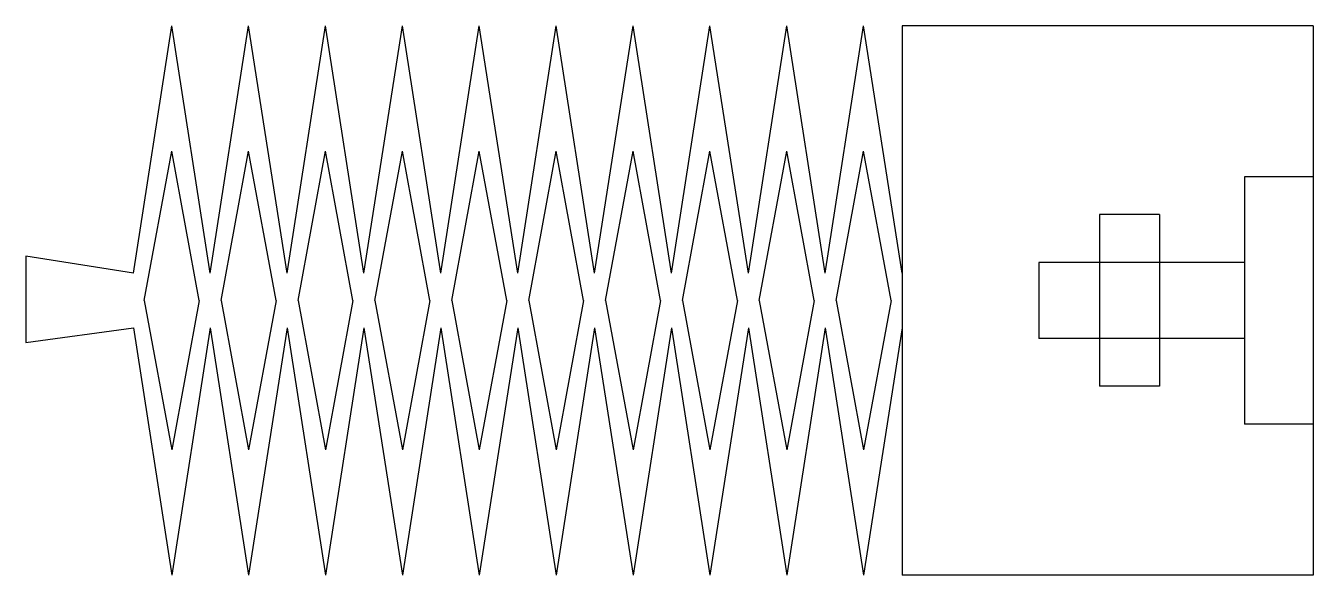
# Model space of a CAD drawing. Extents: x -1.84 to 0.5, y -0.5 to 0.5.
import ezdxf

# ---------------------------------------------------------------- set-up
doc = ezdxf.new("R2010")
doc.units = 0
doc.layers.add('VISIBLE', color=7, linetype='CONTINUOUS')

msp = doc.modelspace()

# ---------------------------------------------------------------- linework, layer by layer
at = {"layer": 'VISIBLE'}
for p, q in [((-1.6488, 0.05), (-1.5788, 0.5)), ((-1.5088, 0.05), (-1.5788, 0.5)), ((-1.5088, 0.05), (-1.4388, 0.5)), ((-1.3688, 0.05), (-1.4388, 0.5)), ((-1.3688, 0.05), (-1.2988, 0.5)), ((-1.2288, 0.05), (-1.2988, 0.5)), ((-1.2288, 0.05), (-1.1588, 0.5)), ((-1.0888, 0.05), (-1.1588, 0.5)), ((-1.0888, 0.05), (-1.0188, 0.5)), ((-0.9488, 0.05), (-1.0188, 0.5)), ((-0.9488, 0.05), (-0.8788, 0.5)), ((-0.8088, 0.05), (-0.8788, 0.5)), ((-0.8088, 0.05), (-0.7388, 0.5)), ((-0.6688, 0.05), (-0.7388, 0.5)), ((-0.6688, 0.05), (-0.5988, 0.5)), ((-0.5288, 0.05), (-0.5988, 0.5)), ((-0.5288, 0.05), (-0.4588, 0.5)), ((-0.3888, 0.05), (-0.4588, 0.5)), ((-0.3888, 0.05), (-0.3188, 0.5)), ((-0.2488, 0.05), (-0.3188, 0.5)), ((0.5, 0.5), (-0.2488, 0.5)), ((-0.2488, 0.5), (-0.2488, -0.5)), ((0.5, 0.5), (0.5, -0.5)), ((-1.6288, 0), (-1.5788, 0.272)), ((-1.5288, 0), (-1.5788, 0.272)), ((-1.4888, 0), (-1.4388, 0.272)), ((-1.3888, 0), (-1.4388, 0.272)), ((-1.3488, 0), (-1.2988, 0.272)), ((-1.2488, 0), (-1.2988, 0.272)), ((-1.2088, 0), (-1.1588, 0.272)), ((-1.1088, 0), (-1.1588, 0.272)), ((-1.0688, 0), (-1.0188, 0.272)), ((-0.9688, 0), (-1.0188, 0.272)), ((-0.9288, 0), (-0.8788, 0.272)), ((-0.8288, 0), (-0.8788, 0.272)), ((-0.7888, 0), (-0.7388, 0.272)), ((-0.6888, 0), (-0.7388, 0.272)), ((-0.6488, 0), (-0.5988, 0.272)), ((-0.5488, 0), (-0.5988, 0.272)), ((-0.5088, 0), (-0.4588, 0.272)), ((-0.4088, 0), (-0.4588, 0.272)), ((-0.3688, 0), (-0.3188, 0.272)), ((-0.2688, 0), (-0.3188, 0.272)), ((0.5, 0.225), (0.375, 0.225)), ((0.375, 0.225), (0.375, -0.225)), ((0.5, 0.225), (0.5, -0.225)), ((0.22, 0.1565), (0.1106, 0.1565)), ((0.1106, 0.1565), (0.1106, -0.156)), ((0.22, 0.1565), (0.22, -0.156)), ((-1.6488, 0.05), (-1.8447, 0.0805)), ((-1.8447, 0.0805), (-1.8447, -0.0767)), ((0.375, 0.069), (0, 0.069)), ((0, 0.069), (0, -0.069)), ((0.375, 0.069), (0.375, -0.069)), ((-1.6288, 0), (-1.5788, -0.272)), ((-1.5288, 0), (-1.5788, -0.272)), ((-1.4888, 0), (-1.4388, -0.272)), ((-1.3888, 0), (-1.4388, -0.272)), ((-1.3488, 0), (-1.2988, -0.272)), ((-1.2488, 0), (-1.2988, -0.272)), ((-1.2088, 0), (-1.1588, -0.272)), ((-1.1088, 0), (-1.1588, -0.272)), ((-1.0688, 0), (-1.0188, -0.272)), ((-0.9688, 0), (-1.0188, -0.272)), ((-0.9288, 0), (-0.8788, -0.272)), ((-0.8288, 0), (-0.8788, -0.272)), ((-0.7888, 0), (-0.7388, -0.272)), ((-0.6888, 0), (-0.7388, -0.272)), ((-0.6488, 0), (-0.5988, -0.272)), ((-0.5488, 0), (-0.5988, -0.272)), ((-0.5088, 0), (-0.4588, -0.272)), ((-0.4088, 0), (-0.4588, -0.272)), ((-0.3688, 0), (-0.3188, -0.272)), ((-0.2688, 0), (-0.3188, -0.272)), ((-1.8447, -0.0767), (-1.6488, -0.05)), ((-1.6488, -0.05), (-1.5788, -0.5)), ((-1.5088, -0.05), (-1.5788, -0.5)), ((-1.5088, -0.05), (-1.4388, -0.5)), ((-1.3688, -0.05), (-1.4388, -0.5)), ((-1.3688, -0.05), (-1.2988, -0.5)), ((-1.2288, -0.05), (-1.2988, -0.5)), ((-1.2288, -0.05), (-1.1588, -0.5)), ((-1.0888, -0.05), (-1.1588, -0.5)), ((-1.0888, -0.05), (-1.0188, -0.5)), ((-0.9488, -0.05), (-1.0188, -0.5)), ((-0.9488, -0.05), (-0.8788, -0.5)), ((-0.8088, -0.05), (-0.8788, -0.5)), ((-0.8088, -0.05), (-0.7388, -0.5)), ((-0.6688, -0.05), (-0.7388, -0.5)), ((-0.6688, -0.05), (-0.5988, -0.5)), ((-0.5288, -0.05), (-0.5988, -0.5)), ((-0.5288, -0.05), (-0.4588, -0.5)), ((-0.3888, -0.05), (-0.4588, -0.5)), ((-0.3888, -0.05), (-0.3188, -0.5)), ((-0.2488, -0.05), (-0.3188, -0.5)), ((0.375, -0.069), (0, -0.069)), ((0.22, -0.156), (0.1106, -0.156)), ((0.5, -0.225), (0.375, -0.225)), ((0.5, -0.5), (-0.2488, -0.5))]:
    msp.add_line(p, q, dxfattribs=at)

doc.saveas('drawing.dxf')
